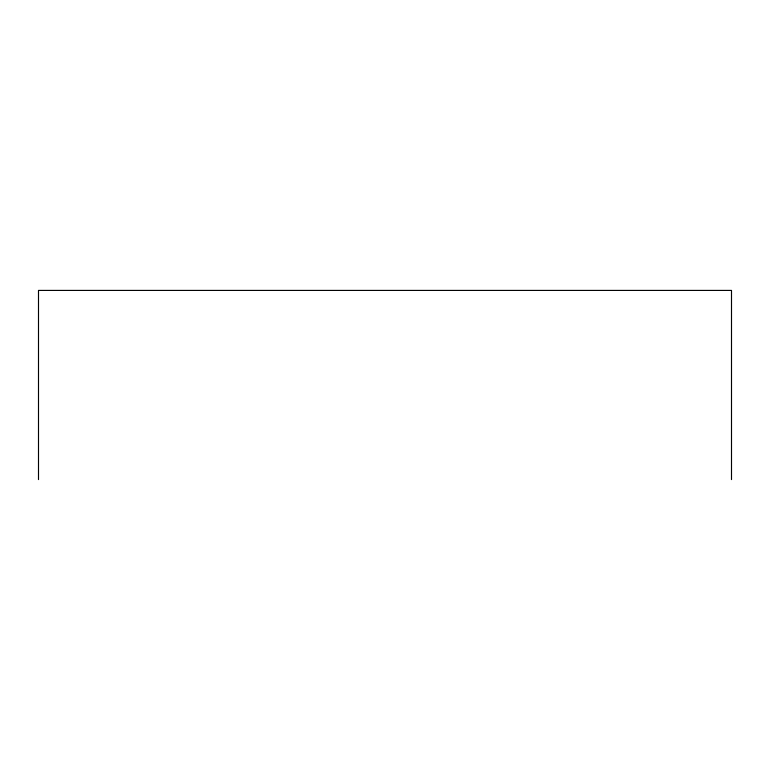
<?xml version="1.0" encoding="UTF-8"?>
<svg xmlns="http://www.w3.org/2000/svg" width="770" height="770" viewBox="0 0 770 770"><rect width="100%" height="100%" fill="white"/><g stroke="black" fill="none" stroke-linecap="round" stroke-linejoin="round"><path stroke-width="1.16" d="M731.5 479.585L731.5 290.415L38.5 290.415L38.5 479.585"/></g></svg>
